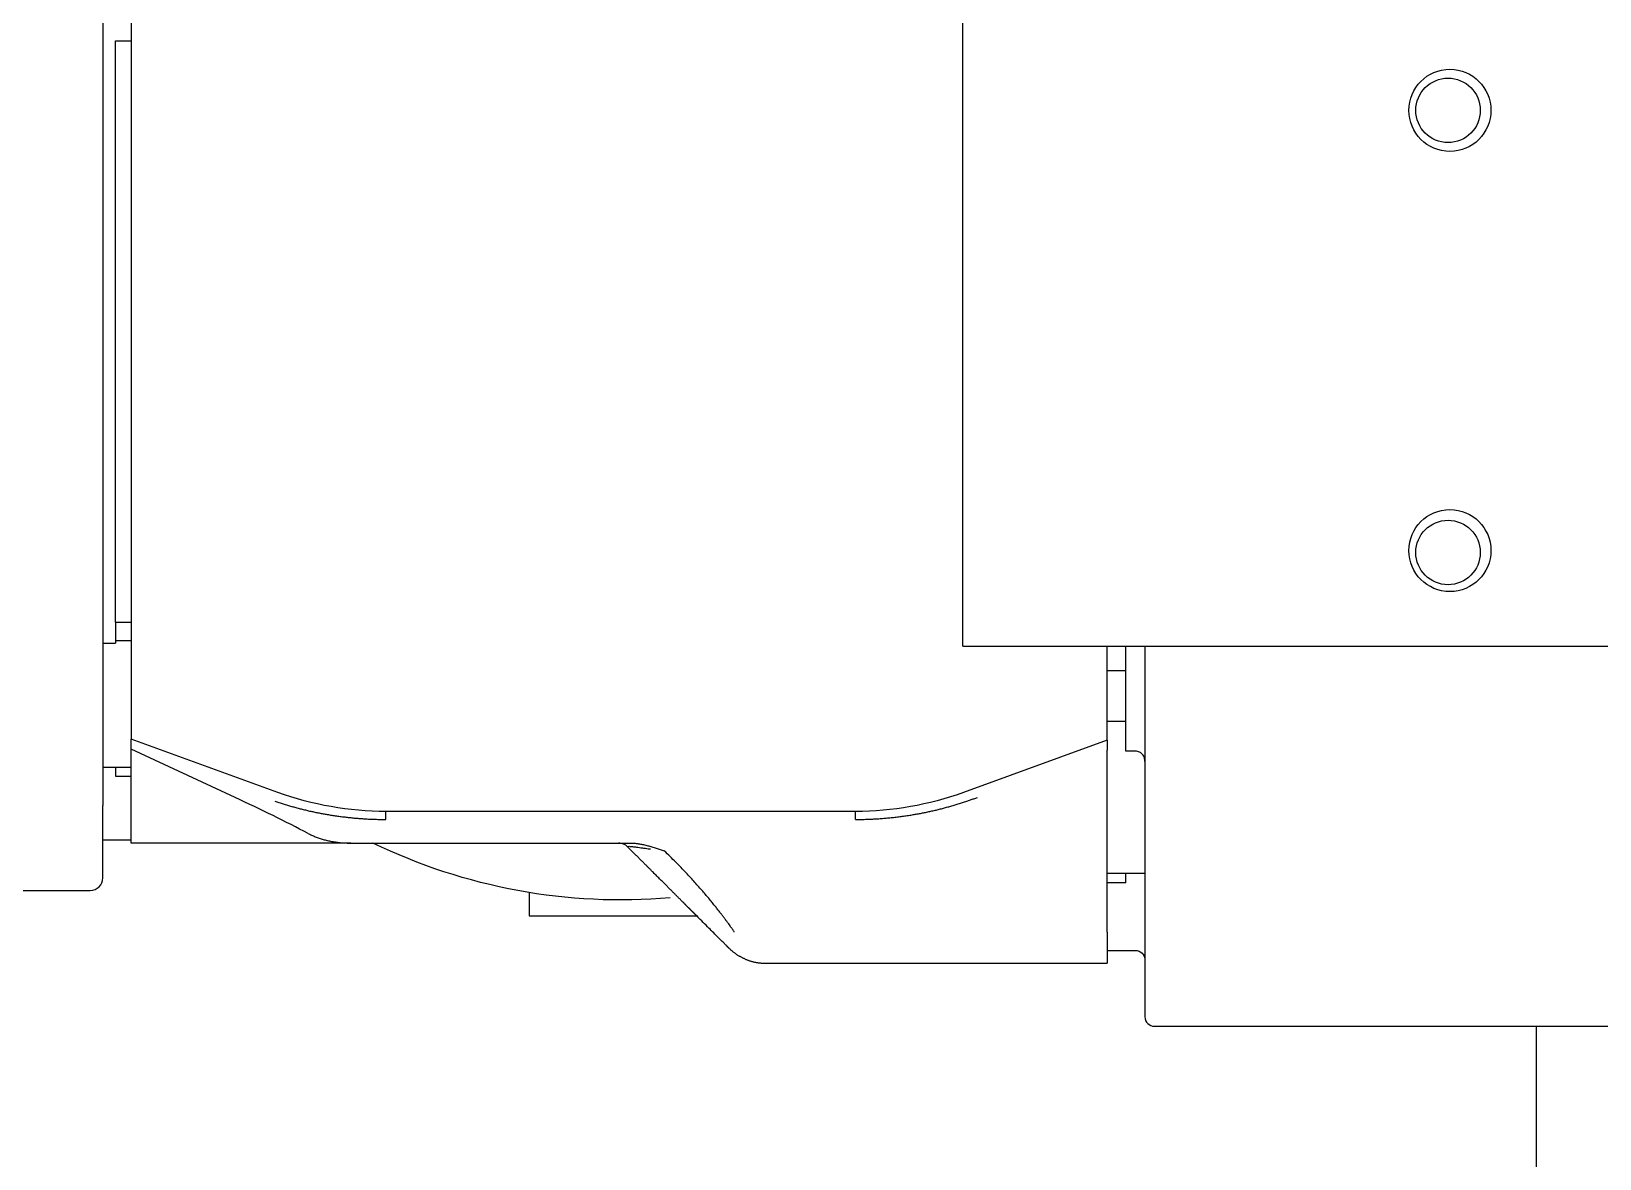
# Model space of a CAD drawing. Header units: millimetres. Extents: x 0 to 1189, y 0 to 841.
# Drawn here: x 152.09 to 168.64, y 490.77 to 502.67 of the extents above; entities that cross this region are included whole.
import ezdxf

# ---------------------------------------------------------------- set-up
doc = ezdxf.new("R2010")
doc.units = ezdxf.units.MM
doc.layers.add('2', color=7, linetype='CONTINUOUS', true_color=0xffffff)

msp = doc.modelspace()

# ---------------------------------------------------------------- linework, layer by layer
at = {"layer": '2', "color": 252, "linetype": 'Continuous'}
for p, q in [((153.143, 503.803), (153.143, 495.199)), ((161.92, 496.178), (161.92, 502.844)), ((152.977, 502.568), (153.143, 502.568)), ((152.977, 499.501), (152.977, 502.568)), ((152.843, 499.501), (152.843, 499.5)), ((152.843, 499.5), (152.843, 499.49)), ((152.977, 496.434), (152.977, 499.501)), ((152.977, 496.434), (153.143, 496.434)), ((152.977, 496.434), (152.977, 496.21)), ((152.843, 496.21), (152.977, 496.21)), ((153.143, 496.234), (152.977, 496.234)), ((161.92, 496.178), (170.92, 496.178)), ((163.443, 495.186), (163.443, 496.178)), ((163.643, 495.071), (163.643, 496.178)), ((163.843, 496.178), (163.843, 494.584)), ((163.643, 495.918), (163.443, 495.918)), ((152.843, 495.468), (152.843, 494.498)), ((163.643, 495.384), (163.443, 495.384)), ((154.691, 494.635), (153.143, 495.199)), ((153.143, 495.092), (153.143, 495.199)), ((163.443, 495.186), (161.929, 494.635)), ((163.443, 495.186), (163.443, 495.08)), ((154.24, 494.582), (153.143, 495.092)), ((153.143, 494.203), (153.143, 495.092)), ((163.443, 494.582), (163.443, 495.08)), ((163.743, 495.071), (163.643, 495.071)), ((152.843, 494.901), (153.143, 494.901)), ((152.977, 494.901), (152.977, 494.806)), ((152.977, 494.806), (153.143, 494.806)), ((163.443, 493.161), (163.443, 494.582)), ((163.843, 494.584), (163.843, 493.353)), ((152.843, 493.734), (152.843, 494.498)), ((160.789, 494.434), (155.831, 494.434)), ((153.143, 494.101), (153.143, 494.203)), ((152.843, 494.134), (153.143, 494.134)), ((155.461, 494.101), (153.143, 494.101)), ((155.461, 494.101), (158.423, 494.101)), ((163.443, 493.784), (163.843, 493.784)), ((163.643, 493.683), (163.443, 493.683)), ((163.643, 493.683), (163.643, 493.784)), ((148.443, 493.601), (152.71, 493.601)), ((157.343, 493.579), (157.343, 493.334)), ((157.343, 493.579), (157.343, 493.334)), ((163.843, 493.353), (163.843, 492.268)), ((157.343, 493.334), (159.123, 493.334)), ((157.343, 493.334), (159.123, 493.334)), ((163.443, 493.161), (163.443, 492.834)), ((163.443, 492.968), (163.743, 492.968)), ((159.831, 492.834), (163.443, 492.834)), ((163.943, 492.168), (168.81, 492.168)), ((167.977, 484.901), (167.977, 492.168))]:
    msp.add_line(p, q, dxfattribs=at)
for centre in [(167.063, 501.834), (167.063, 497.188)]:
    msp.add_circle(centre, 0.433, dxfattribs=at)
at = {"layer": '2', "color": 252, "linetype": 'Continuous', "extrusion": (0, 0, -1)}
for centre, radius, start, end in [((-167.043, 501.834), 0.34, 0, 180), ((-167.043, 501.834), 0.34, 180, 0), ((-167.043, 497.168), 0.34, 0, 180), ((-167.043, 497.168), 0.34, 180, 0), ((-155.831, 497.768), 3.333, 270, 290), ((-160.789, 497.768), 3.333, 250, 270), ((-158.31, 499.501), 6, 265.0219, 295.8469), ((-163.743, 492.868), 0.1, 90, 180)]:
    msp.add_arc(centre, radius, start, end, dxfattribs=at)
at = {"layer": '2', "color": 252, "linetype": 'Continuous'}
for centre, radius, start, end in [((152.71, 493.734), 0.133, 270, 0), ((163.943, 492.268), 0.1, 180, 270)]:
    msp.add_arc(centre, radius, start, end, dxfattribs=at)
msp.add_ellipse((152.93, 494.582), major_axis=(-3.346, 1.35), ratio=0.144305, start_param=4.101206, end_param=4.368808, dxfattribs=at)
for points, degree in [([(152.843, 503.534), (152.843, 503.437), (152.843, 503.25), (152.843, 502.99), (152.843, 502.749), (152.843, 502.525), (152.843, 502.317), (152.843, 502.123), (152.843, 501.944), (152.843, 501.777), (152.843, 501.623), (152.843, 501.48), (152.843, 501.347), (152.843, 501.224), (152.843, 501.112), (152.843, 501.008), (152.843, 500.89), (152.843, 500.754), (152.843, 500.603), (152.843, 500.439), (152.843, 500.253), (152.843, 500.038), (152.843, 499.792), (152.843, 499.602), (152.843, 499.501)], 3), ([(152.843, 499.49), (152.843, 499.418), (152.843, 499.282), (152.843, 499.101), (152.843, 498.94), (152.843, 498.797), (152.843, 498.67), (152.843, 498.557), (152.843, 498.455), (152.843, 498.364), (152.843, 498.281), (152.843, 498.206), (152.843, 498.137), (152.843, 498.075), (152.843, 498.018), (152.843, 497.968), (152.843, 497.924), (152.843, 497.882), (152.843, 497.842), (152.843, 497.802), (152.843, 497.761), (152.843, 497.72), (152.843, 497.68), (152.843, 497.639), (152.843, 497.597), (152.843, 497.551), (152.843, 497.502), (152.843, 497.447), (152.843, 497.387), (152.843, 497.323), (152.843, 497.254), (152.843, 497.179), (152.843, 497.099), (152.843, 497.012), (152.843, 496.918), (152.843, 496.817), (152.843, 496.708), (152.843, 496.591), (152.843, 496.464), (152.843, 496.328), (152.843, 496.181), (152.843, 496.022), (152.843, 495.852), (152.843, 495.668), (152.843, 495.536), (152.843, 495.468)], 3), ([(161.963, 494.544), (161.976, 494.548), (162.001, 494.557), (162.038, 494.57), (162.064, 494.578), (162.076, 494.582)], 3), ([(155.009, 494.203), (155.021, 494.197), (155.046, 494.185), (155.085, 494.168), (155.125, 494.153), (155.168, 494.14), (155.212, 494.128), (155.258, 494.119), (155.306, 494.111), (155.355, 494.105), (155.407, 494.102), (155.443, 494.101), (155.461, 494.101)], 3), ([(159.506, 493.166), (159.504, 493.169), (159.5, 493.175), (159.492, 493.187), (159.482, 493.202), (159.47, 493.218), (159.457, 493.237), (159.442, 493.258), (159.424, 493.282), (159.405, 493.307), (159.384, 493.335), (159.361, 493.365), (159.336, 493.397), (159.309, 493.432), (159.279, 493.469), (159.247, 493.508), (159.213, 493.549), (159.176, 493.593), (159.136, 493.638), (159.093, 493.686), (159.048, 493.736), (158.999, 493.789), (158.947, 493.843), (158.891, 493.9), (158.832, 493.959), (158.79, 493.999), (158.769, 494.02)], 3), ([(159.132, 493.313), (159.131, 493.313), (159.131, 493.314), (159.13, 493.315), (159.129, 493.315), (159.128, 493.316)], 3), ([(159.509, 493.161), (159.508, 493.161), (159.508, 493.162), (159.507, 493.164), (159.506, 493.165), (159.506, 493.166)], 3), ([(159.625, 492.876), (159.525, 492.918), (159.449, 492.995)], 2), ([(159.625, 492.876), (159.725, 492.834), (159.833, 492.834)], 2)]:
    msp.add_open_spline(points, degree=degree, dxfattribs=at)
for points, degree, knots in [([(163.843, 494.961), (163.843, 494.975), (163.842, 494.988), (163.834, 495.013), (163.828, 495.025), (163.815, 495.041), (163.81, 495.046), (163.799, 495.055), (163.793, 495.058), (163.78, 495.065), (163.773, 495.067), (163.759, 495.071), (163.751, 495.071), (163.743, 495.071)], 3, [0, 0, 0, 0, 0.25, 0.25, 0.5, 0.5, 0.625, 0.625, 0.75, 0.75, 0.875, 0.875, 1, 1, 1, 1]), ([(154.657, 494.544), (154.664, 494.541), (154.679, 494.536), (154.702, 494.529), (154.724, 494.522), (154.747, 494.515), (154.769, 494.508), (154.792, 494.501), (154.814, 494.494), (154.836, 494.488), (154.859, 494.482), (154.881, 494.476), (154.903, 494.47), (154.926, 494.464), (154.948, 494.458), (154.97, 494.453), (154.992, 494.448), (155.014, 494.442), (155.037, 494.437), (155.059, 494.433), (155.081, 494.428), (155.103, 494.423), (155.125, 494.419), (155.147, 494.415), (155.169, 494.411), (155.191, 494.407), (155.212, 494.403), (155.244, 494.398), (155.284, 494.391), (155.334, 494.384), (155.384, 494.378), (155.434, 494.372), (155.484, 494.367), (155.533, 494.362), (155.583, 494.359), (155.633, 494.356), (155.683, 494.353), (155.732, 494.352), (155.782, 494.351), (155.815, 494.35), (155.831, 494.35)], 3, [0, 0, 0, 0, 0.019837, 0.039622, 0.059357, 0.079039, 0.098669, 0.118248, 0.137773, 0.157247, 0.176667, 0.196034, 0.215348, 0.234608, 0.253814, 0.272967, 0.292065, 0.311108, 0.330098, 0.349032, 0.367911, 0.386736, 0.405506, 0.424222, 0.442882, 0.461487, 0.480038, 0.498533, 0.540785, 0.582956, 0.625044, 0.667051, 0.708977, 0.750819, 0.792576, 0.834245, 0.875823, 0.91731, 0.958703, 1, 1, 1, 1]), ([(160.789, 494.35), (160.798, 494.35), (160.815, 494.35), (160.84, 494.351), (160.866, 494.351), (160.892, 494.352), (160.918, 494.353), (160.944, 494.354), (160.97, 494.355), (160.996, 494.356), (161.022, 494.358), (161.048, 494.359), (161.074, 494.361), (161.1, 494.364), (161.126, 494.366), (161.152, 494.368), (161.178, 494.371), (161.204, 494.374), (161.23, 494.377), (161.256, 494.38), (161.282, 494.384), (161.308, 494.387), (161.334, 494.391), (161.36, 494.395), (161.392, 494.4), (161.43, 494.407), (161.473, 494.415), (161.517, 494.423), (161.561, 494.433), (161.606, 494.442), (161.65, 494.453), (161.695, 494.464), (161.739, 494.476), (161.784, 494.488), (161.829, 494.501), (161.873, 494.515), (161.918, 494.529), (161.948, 494.539), (161.963, 494.544)], 3, [0, 0, 0, 0, 0.021536, 0.043097, 0.064685, 0.086299, 0.107939, 0.129603, 0.151293, 0.173008, 0.194746, 0.216509, 0.238296, 0.260106, 0.281939, 0.303795, 0.325673, 0.347574, 0.369497, 0.391442, 0.41341, 0.4354, 0.457413, 0.479448, 0.501505, 0.538546, 0.575807, 0.613288, 0.650988, 0.688909, 0.727048, 0.765404, 0.803975, 0.84276, 0.881757, 0.920964, 0.960379, 1, 1, 1, 1]), ([(160.789, 494.35), (160.789, 494.362), (160.789, 494.373), (160.789, 494.394), (160.789, 494.403), (160.789, 494.418), (160.789, 494.424), (160.789, 494.432), (160.789, 494.434), (160.789, 494.434)], 3, [0, 0, 0, 0, 0.25, 0.25, 0.5, 0.5, 0.75, 0.75, 1, 1, 1, 1]), ([(158.382, 494.062), (158.37, 494.074), (158.355, 494.084), (158.323, 494.097), (158.306, 494.101), (158.288, 494.101)], 3, [0, 0, 0, 0, 0.5, 0.5, 1, 1, 1, 1]), ([(158.382, 494.062), (158.382, 494.062), (158.381, 494.063), (158.381, 494.064), (158.381, 494.064), (158.382, 494.065), (158.385, 494.066), (158.391, 494.067), (158.406, 494.067), (158.435, 494.064), (158.48, 494.058), (158.532, 494.051), (158.579, 494.045), (158.607, 494.041), (158.62, 494.039), (158.623, 494.039)], 3, [0, 0, 0, 0, 0.027786, 0.054614, 0.080512, 0.10552, 0.157768, 0.208714, 0.31161, 0.425526, 0.568486, 0.76268, 0.887897, 0.972304, 1, 1, 1, 1]), ([(159.128, 493.316), (159.111, 493.333), (159.07, 493.374), (159.048, 493.396), (159.019, 493.425), (158.988, 493.456), (158.949, 493.495), (158.906, 493.538), (158.855, 493.589), (158.799, 493.645), (158.733, 493.711), (158.661, 493.783), (158.578, 493.867), (158.485, 493.959), (158.382, 494.062)], 2, [0, 0, 0, 0.25, 0.25, 0.375, 0.375, 0.5, 0.5, 0.625, 0.625, 0.75, 0.75, 0.875, 0.875, 1, 1, 1]), ([(158.423, 494.101), (158.428, 494.101), (158.439, 494.101), (158.455, 494.1), (158.472, 494.098), (158.49, 494.096), (158.516, 494.092), (158.552, 494.085), (158.596, 494.074), (158.64, 494.062), (158.684, 494.049), (158.727, 494.034), (158.755, 494.025), (158.769, 494.02)], 3, [0, 0, 0, 0, 0.044331, 0.090196, 0.137656, 0.186766, 0.237575, 0.359649, 0.494852, 0.615477, 0.749762, 0.874554, 1, 1, 1, 1]), ([(159.454, 492.99), (159.454, 492.99), (159.453, 492.991), (159.447, 492.997), (159.433, 493.011), (159.411, 493.033), (159.383, 493.061), (159.347, 493.097), (159.304, 493.14), (159.254, 493.19), (159.197, 493.247), (159.154, 493.29), (159.132, 493.313)], 3, [0, 0, 0, 0, 0.053308, 0.158496, 0.263684, 0.368872, 0.47406, 0.579248, 0.684436, 0.789624, 0.894812, 1, 1, 1, 1])]:
    msp.add_open_spline(points, degree=degree, knots=knots, dxfattribs=at)
msp.add_rational_spline([(155.831, 494.35), (155.831, 494.401), (155.831, 494.434), (155.831, 494.434)], [1.10814854691, 0.946852664837, 0.965977803089, 1.16552396167], degree=3, dxfattribs=at)

doc.saveas('drawing.dxf')
